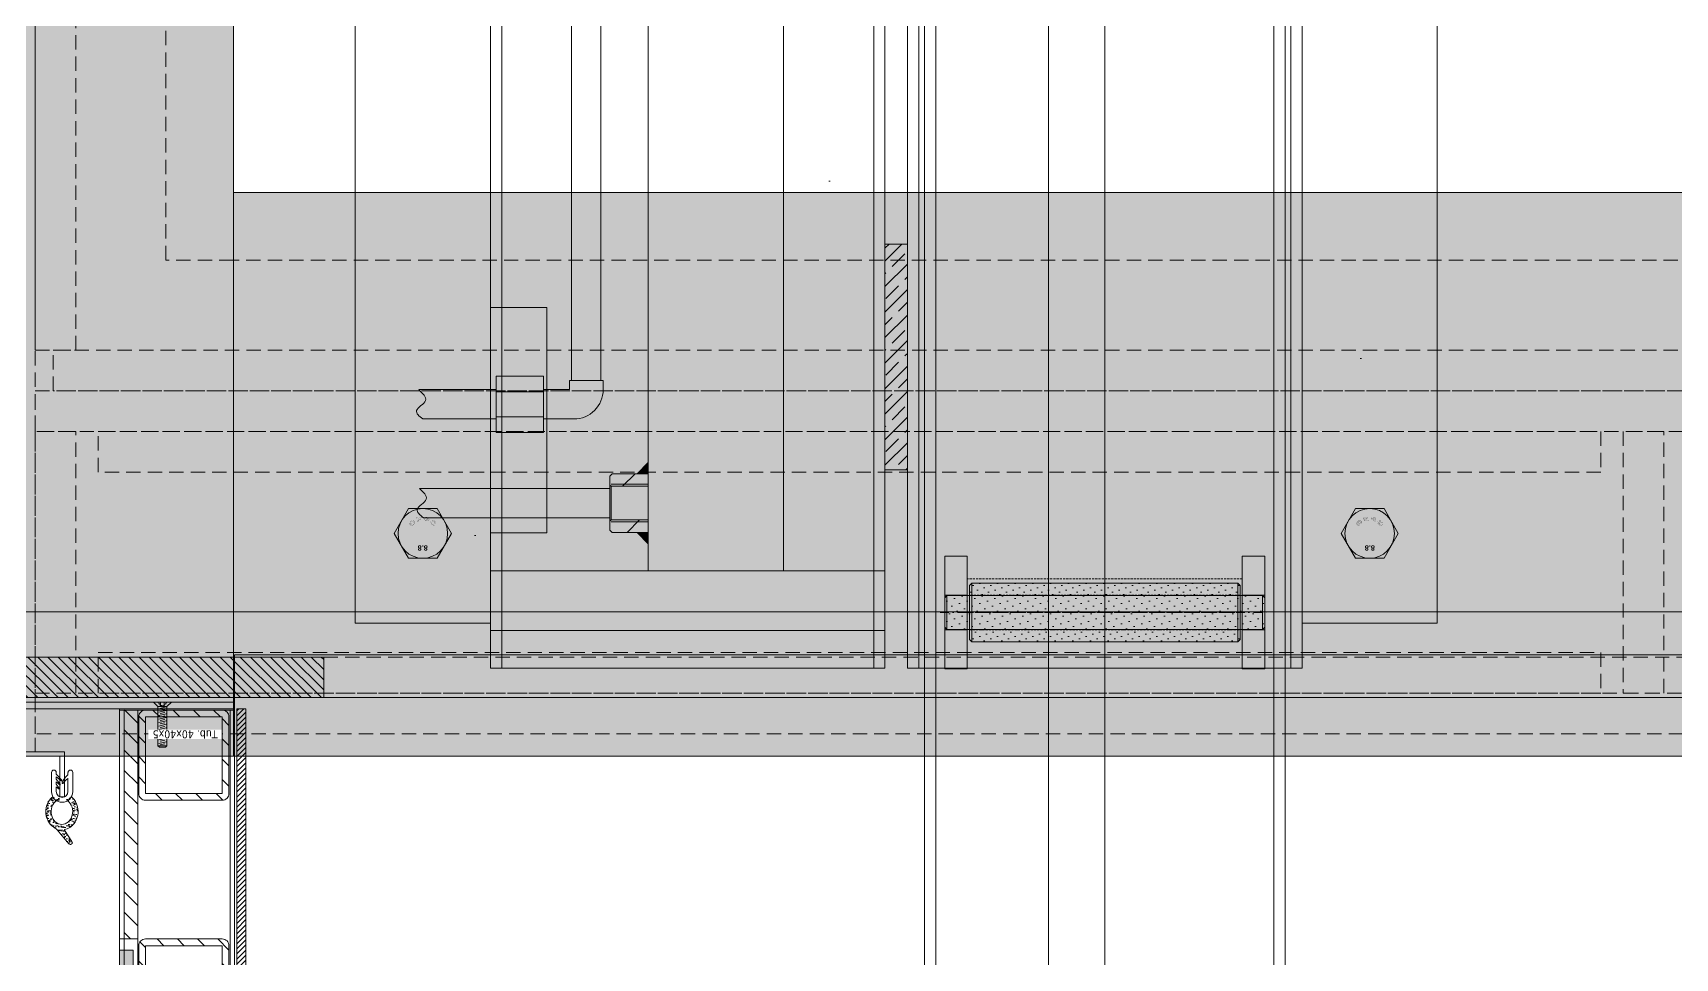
# Model space of a CAD drawing. Header units: millimetres. Extents: x -853320 to 19484, y -510814 to 9708.
# Drawn here: x 3202 to 3931, y 4226 to 4637 of the extents above; entities that cross this region are included whole.
import ezdxf
from ezdxf import colors
from ezdxf.entities.mleader import LeaderData, LeaderLine
from ezdxf.math import Vec2, Vec3

# ---------------------------------------------------------------- set-up
doc = ezdxf.new("R2010")
doc.units = ezdxf.units.MM
for name, pattern in [('DASHED', [0.75, 0.5, -0.25]), ('NASCOSTA', [9.525, 6.35, -3.175]), ('TRATTEGGIATA2', [9.525, 6.35, -3.175]), ('TRATTOPUNTO', [25.4, 12.7, -6.35, 0, -6.35])]:
    doc.linetypes.add(name, pattern=pattern)
for name, color, linetype in [('05', 5, 'Continuous'), ('assi', 1, 'TRATTOPUNTO'), ('DV5_0', 7, 'Continuous')]:
    doc.layers.add(name, color=color, linetype=linetype)
for name, color, linetype, lineweight in [('F_ARREDI', 7, 'Continuous', 5), ('F_ELETTRODOMESTICI', 40, 'Continuous', 5), ('F_ESCURSORI_slider', 7, 'Continuous', 0), ('F_INFISSI', 4, 'Continuous', 5), ('F_MASSELLO_abete', 30, 'Continuous', 5), ('F_MINERAL WALL', 6, 'Continuous', 5), ('F_MULTI laminato OPACO', 1, 'Continuous', 5), ('F_MULTI laminato_soffitto', 5, 'Continuous', 5), ('F_MULTI laminato_soffitto_veletta', 6, 'Continuous', 5), ('F_PARETI-PAVIMENTI e SOFFITTI_cassone', 3, 'Continuous', 5), ('F_RIV.to PARETI e SOFFITTO_slider', 7, 'Continuous', 5), ('F_SOFFITTI', 7, 'Continuous', 5), ('F_VETRO', 140, 'Continuous', 5)]:
    doc.layers.add(name, color=color, linetype=linetype, lineweight=lineweight)
doc.layers.add('F_PARETI_slider', color=1, linetype='Continuous', lineweight=5, true_color=0xff0000)
doc.styles.add('DANZI-DIDASCALIE', font='Yu Gothic UI Light.ttf', dxfattribs={"height": 30})
doc.styles.add('NEGATIVO', font='swissbo.ttf', dxfattribs={"width": 0.8, "oblique": 10})
doc.styles.add('Tahoma', font='tahoma.ttf')
pattern_1 = [(135, (141255.137, -277015.86), (-4.49012806, -4.49012806), [])]
pattern_2 = [(225.0093, (462887.094, -16087.269), (11.22714, -11.2235), [])]
pattern_3 = [(225.00929753, (462887.0944867, -16087.2686434), (0.00353610758, -0.003534960139), [])]

# ---------------------------------------------------------------- blocks, each defined once
blk = doc.blocks.new('CONTROSOFITTO_posteriore_lato corto_2415x250_pianta_vista da sopra')
at = {"layer": 'F_MULTI laminato_soffitto_veletta', "transparency": 33554585}
h = blk.add_hatch(color=8, dxfattribs=at)
h.dxf.hatch_style = 1
h.paths.add_polyline_path([(38560.95, -5047.45), (38560.95, -7465.45), (38310.95, -7465.45), (38310.95, -5047.45)])
at = {"layer": 'F_MASSELLO_abete', "color": 1, "linetype": 'NASCOSTA'}
blk.add_lwpolyline([(38472.95, -5047.45), (38472.95, -7465.45), (38454.95, -7465.45), (38454.95, -5047.45)], close=True, dxfattribs=at)
at = {"layer": 'F_MULTI laminato_soffitto_veletta'}
blk.add_lwpolyline([(38560.95, -5047.45), (38560.95, -7465.45), (38310.95, -7465.45), (38310.95, -5047.45)], close=True, dxfattribs=at)
at = {"layer": 'F_MULTI laminato_soffitto_veletta', "linetype": 'NASCOSTA'}
for points in [[(38490.95, -7285.45), (38490.95, -6615.45), (38472.95, -6615.45), (38472.95, -7285.45)], [(38530.95, -6676.45), (38560.95, -6676.45), (38560.95, -7245.45), (38530.95, -7245.45)]]:
    blk.add_lwpolyline(points, close=True, dxfattribs=at)
blk = doc.blocks.new('CONTROSOFITTO_posteriore_lato lungo_2660x250_pianta_vista da sopra')
at = {"layer": 'F_MULTI laminato_soffitto_veletta', "transparency": 33554585}
h = blk.add_hatch(color=8, dxfattribs=at)
h.dxf.hatch_style = 1
h.paths.add_polyline_path([(48638.75, -13591.84), (45978.75, -13591.84), (45978.75, -13841.84), (48638.75, -13841.84)])
at = {"layer": 'F_MASSELLO_abete', "color": 1, "linetype": 'NASCOSTA'}
for points in [[(45890.75, -13679.84), (48726.75, -13679.84), (48726.75, -13697.84), (45890.75, -13697.84)], [(45890.75, -13813.84), (45908.75, -13813.84), (45908.75, -13697.84), (45890.75, -13697.84)], [(46595.25, -13813.84), (46613.25, -13813.84), (46613.25, -13697.84), (46595.25, -13697.84)], [(45890.75, -13813.84), (48726.75, -13813.84), (48726.75, -13831.84), (45890.75, -13831.84)]]:
    blk.add_lwpolyline(points, close=True, dxfattribs=at)
at = {"layer": 'F_MASSELLO_abete', "linetype": 'NASCOSTA'}
blk.add_lwpolyline([(45918.75, -13697.84), (46585.25, -13697.84), (46585.25, -13715.84), (45918.75, -13715.84)], close=True, dxfattribs=at)
at = {"layer": 'F_MASSELLO_abete', "color": 3, "linetype": 'NASCOSTA'}
blk.add_lwpolyline([(45918.75, -13795.84), (46585.25, -13795.84), (46585.25, -13813.84), (45918.75, -13813.84)], close=True, dxfattribs=at)
at = {"layer": 'F_MULTI laminato_soffitto_veletta', "linetype": 'NASCOSTA'}
for points in [[(45978.75, -13591.84), (48638.75, -13591.84), (48638.75, -13621.84), (45978.75, -13621.84)], [(45898.75, -13661.84), (48718.75, -13661.84), (48718.75, -13679.84), (45898.75, -13679.84)]]:
    blk.add_lwpolyline(points, close=True, dxfattribs=at)
at = {"layer": 'F_MULTI laminato_soffitto_veletta'}
blk.add_lwpolyline([(48638.75, -13591.84), (45978.75, -13591.84), (45978.75, -13841.84), (48638.75, -13841.84)], close=True, dxfattribs=at)
blk = doc.blocks.new('CONTROSOFITTO_rev.01_pianta_vista da sopra')
at = {"layer": 'F_MULTI laminato_soffitto', "color": 5, "linetype": 'NASCOSTA', "ltscale": 5}
blk.add_lwpolyline([(17011.63, -37355.73), (20021.63, -37355.73), (20021.63, -36455.73), (17011.63, -36455.73)], close=True, dxfattribs=at)
at = {"layer": 'F_SOFFITTI'}
for name, p in [('CONTROSOFITTO_posteriore_lato corto_2415x250_pianta_vista da sopra', (-21374.32, -29890.28)), ('CONTROSOFITTO_posteriore_lato lungo_2660x250_pianta_vista da sopra', (-28792.12, -23513.89))]:
    blk.add_blockref(name, p, dxfattribs=at)
blk = doc.blocks.new('_Dot')
at = {"color": 0, "linetype": 'ByBlock', "lineweight": -2}
blk.add_line((-0.5, 0), (-1, 0), dxfattribs=at)
at = {"color": 0, "linetype": 'ByBlock', "const_width": 0.5}
blk.add_lwpolyline([(-0.25, 0, 1), (0.25, 0, 1)], format="xyb", close=True, dxfattribs=at)
blk = doc.blocks.new('RIV.to_pareti e soffitto_slider_bagno_camera doppia_rev.01_pianta')
at = {"layer": 'F_MULTI laminato OPACO', "transparency": 33554503}
h = blk.add_hatch(dxfattribs=at)
h.set_pattern_fill('ANSI31', color=3, angle=180)
h.set_pattern_definition([(225, (737472.0637, 546032.44), (2.24506403, -2.24506403), [])])
h.paths.add_polyline_path([(17226.64, 21782.66), (17076.64, 21782.66), (17076.64, 21800.66), (17226.64, 21800.66)])
at = {"layer": 'F_MULTI laminato OPACO', "color": 3}
for points in [[(20001.13, 21800.66), (17187.13, 21800.66), (17187.13, 22976.66), (20001.13, 22976.66)], [(17226.64, 21782.66), (17076.64, 21782.66), (17076.64, 21800.66), (17226.64, 21800.66)]]:
    blk.add_lwpolyline(points, close=True, dxfattribs=at)
at = {"layer": 'F_MULTI laminato OPACO', "color": 3, "linetype": 'NASCOSTA'}
blk.add_lwpolyline([(17226.64, 21782.66), (19970.64, 21782.66), (19970.64, 21800.66), (17226.64, 21800.66)], close=True, dxfattribs=at)
blk = doc.blocks.new('Guisnap EFFE.CAR 181.115.05')
at = {"lineweight": 5}
h = blk.add_hatch(dxfattribs=at)
h.set_pattern_fill('AR-CONC', color=251, scale=0.017726, angle=-360, style=0)
h.set_pattern_definition([(50, (77512.3107, 6072.0473), (3.2294149, -0.28253706), [0.33768129, -3.71449418]), (355, (77512.3107, 6072.0473), (-0.62472672, 3.38668356), [0.27014503, -2.9716057]), (100.4514447, (77512.5798, 6072.0237), (2.60468818, 3.10414636), [0.28698494, -3.15683692]), (46.1842, (77512.3107, 6072.9478), (4.80516115, -0.74524449), [0.50652193, -5.57174127]), (96.6355576, (77512.711, 6072.8857), (4.208238, 4.38588833), [0.43047758, -4.73525966]), (351.184151, (77512.3107, 6072.948), (4.208238, 4.38588833), [0.40521696, -4.45738827]), (21, (77512.761, 6072.7227), (2.68752457, -1.812758213), [0.33768129, -3.71449418]), (326, (77512.761, 6072.7227), (1.09550596, 3.26492545), [0.27014503, -2.97159534]), (71.451445, (77512.985, 6072.5716), (3.78303053, 1.452167255), [0.28698494, -3.15683148]), (37.5, (77512.3107, 6072.0473), (0.054748742, 1.49882701), [0, -2.935576007, 0, -3.016619517, 0, -2.982851388]), (7.5, (77512.3107, 6072.0473), (1.184448807, 1.77580607), [0, -1.719923366, 0, -2.86803975, 0, -1.13686034]), (327.5, (77511.3067, 6072.0473), (2.40348593, -0.101548013), [0, -1.125604297, 0, -3.511885407, 0, -4.66000179]), (317.5, (77510.8564, 6072.0473), (2.62574556, 0.4507113), [0, -1.463285586, 0, -2.332252104, 0, -3.309276634])])
edge = h.paths.add_edge_path()
edge.add_line((189456.77, 14849.5), (189460.02, 14854.55))
edge.add_arc((189459.42, 14855.06), 0.785, 320.07021, 500.07021)
edge.add_line((189458.82, 14855.56), (189453.56, 14849.31))
edge.add_arc((189451.3, 14851.22), 2.95, 297.47847, 319.90299, ccw=False)
edge.add_spline(control_points=[(189452.66, 14848.6), (189452.45, 14848.49), (189452.25, 14848.37), (189451.48, 14847.86), (189450.96, 14847.4), (189450.06, 14846.33), (189449.68, 14845.74), (189448.81, 14843.91), (189448.52, 14842.57), (189448.54, 14841.23)], knot_values=[3.546492, 3.546492, 3.546492, 3.546492, 3.637963, 3.637963, 3.91356, 3.91356, 4.189158, 4.189158, 4.712389, 4.712389, 4.712389, 4.712389], degree=3, periodic=0)
edge.add_spline(control_points=[(189448.54, 14841.23), (189448.54, 14840.67), (189448.6, 14840.1), (189448.91, 14838.56), (189449.28, 14837.61), (189450.28, 14835.96), (189450.91, 14835.25), (189451.64, 14834.68)], knot_values=[-1.570796, -1.570796, -1.570796, -1.570796, -1.349944, -1.349944, -0.955221, -0.955221, -0.586941, -0.586941, -0.586941, -0.586941], degree=3, periodic=0)
edge.add_arc((189455.79, 14832.42), 4.72, 122.18526, 151.38639, ccw=False)
edge.add_ellipse((189455.69, 14841.31), major_axis=(0.06, -5.67), ratio=0.84494, start_angle=31.06806, end_angle=329.00406, ccw=False)
edge.add_arc((189455.79, 14832.42), 4.72, 29.89348, 59.09528, ccw=False)
edge.add_spline(control_points=[(189459.88, 14834.78), (189459.89, 14834.78), (189459.9, 14834.79), (189460.47, 14835.25), (189460.96, 14835.79), (189461.78, 14837), (189462.11, 14837.65), (189462.75, 14839.49), (189462.91, 14840.71), (189462.74, 14843.13), (189462.41, 14844.32), (189461.44, 14846.17), (189460.91, 14846.88), (189459.62, 14848.08), (189458.87, 14848.56), (189457.68, 14849.03), (189457.28, 14849.15), (189456.88, 14849.23)], knot_values=[0.58824, 0.58824, 0.58824, 0.58824, 0.591337, 0.591337, 0.879296, 0.879296, 1.167254, 1.167254, 1.641536, 1.641536, 2.115818, 2.115818, 2.463494, 2.463494, 2.81117, 2.81117, 2.972495, 2.972495, 2.972495, 2.972495], degree=3, periodic=0)
edge.add_arc((189456.92, 14849.4), 0.177, 147.26054, 259.16482, ccw=False)
at = {"color": 251, "linetype": 'ByBlock', "lineweight": 5}
for p, q in [((189453.56, 14849.31), (189458.82, 14855.56)), ((189456.77, 14849.5), (189460.02, 14854.55)), ((189451.07, 14832.42), (189451.07, 14823.91)), ((189453.2, 14832.42), (189453.2, 14830.32)), ((189458.38, 14832.42), (189458.38, 14826.67)), ((189460.51, 14832.42), (189460.51, 14823.91)), ((189453.2, 14830.32), (189454.45, 14831.35)), ((189454.45, 14830.96), (189453.2, 14829.15)), ((189453.2, 14828.06), (189454.97, 14829.51)), ((189453.2, 14829.15), (189453.2, 14828.06)), ((189454.97, 14829.13), (189453.2, 14826.89)), ((189453.2, 14825.81), (189455.58, 14827.76)), ((189455.58, 14827.38), (189453.2, 14824.64)), ((189453.2, 14826.89), (189453.2, 14825.81)), ((189454.45, 14831.35), (189454.45, 14830.96)), ((189454.97, 14829.51), (189454.97, 14829.13)), ((189455.58, 14827.76), (189455.58, 14827.38)), ((189458.38, 14824.99), (189458.38, 14823.91)), ((189453.2, 14824.64), (189453.2, 14823.91))]:
    blk.add_line(p, q, dxfattribs=at)
for centre, radius, start, end in [((189459.42, 14855.06), 0.785, 320.07021, 140.07021), ((189451.3, 14851.22), 2.95, 297.47847, 319.90299), ((189456.92, 14849.4), 0.177, 147.26054, 259.16482), ((189455.79, 14832.42), 4.72, 0, 180), ((189455.79, 14832.42), 2.59, 0, 180), ((189456.02, 14828.66), 0.196, 29.87303, 209.87303), ((189463.79, 14831.5), 8.47, 200.28109, 230.26976), ((189463.04, 14833.74), 8.47, 216.05525, 236.65187), ((189452.13, 14823.91), 1.06, 180, 0), ((189459.45, 14823.91), 1.06, 180, 0)]:
    blk.add_arc(centre, radius, start, end, dxfattribs=at)
blk.add_ellipse((189455.69, 14841.31), major_axis=(0.06, -5.67), ratio=0.84494, start_param=0.54224, end_param=5.742204, dxfattribs=at)
for points, knots in [([(189452.66, 14848.6), (189452.45, 14848.49), (189452.25, 14848.37), (189451.48, 14847.86), (189450.96, 14847.4), (189450.06, 14846.33), (189449.68, 14845.74), (189448.81, 14843.91), (189448.52, 14842.57), (189448.54, 14841.23)], [3.546492, 3.546492, 3.546492, 3.546492, 3.637963, 3.637963, 3.91356, 3.91356, 4.189158, 4.189158, 4.712389, 4.712389, 4.712389, 4.712389]), ([(189459.88, 14834.78), (189459.89, 14834.78), (189459.9, 14834.79), (189460.47, 14835.25), (189460.96, 14835.79), (189461.78, 14837), (189462.11, 14837.65), (189462.75, 14839.49), (189462.91, 14840.71), (189462.74, 14843.13), (189462.41, 14844.32), (189461.44, 14846.17), (189460.91, 14846.88), (189459.62, 14848.08), (189458.87, 14848.56), (189457.68, 14849.03), (189457.28, 14849.15), (189456.88, 14849.23)], [0.58824, 0.58824, 0.58824, 0.58824, 0.591337, 0.591337, 0.879296, 0.879296, 1.167254, 1.167254, 1.641536, 1.641536, 2.115818, 2.115818, 2.463494, 2.463494, 2.81117, 2.81117, 2.972495, 2.972495, 2.972495, 2.972495]), ([(189448.54, 14841.23), (189448.54, 14840.67), (189448.6, 14840.1), (189448.91, 14838.56), (189449.28, 14837.61), (189450.28, 14835.96), (189450.91, 14835.25), (189451.64, 14834.68)], [-1.5707963, -1.5707963, -1.5707963, -1.5707963, -1.3499443, -1.3499443, -0.9552208, -0.9552208, -0.5869414, -0.5869414, -0.5869414, -0.5869414])]:
    blk.add_open_spline(points, degree=3, knots=knots, dxfattribs=at)
blk = doc.blocks.new('F_PARETI CASSONE_pianta')
at = {"color": 183, "linetype": 'ByBlock', "lineweight": 13}
blk.add_lwpolyline([(608766.47, 449975.41), (608726.47, 449975.41), (608726.47, 449995.41), (608728.47, 449995.41), (608728.47, 449977.41), (608766.47, 449977.41), (608766.47, 449975.41)], dxfattribs=at)
at = {"color": 1, "lineweight": 13, "xscale": -1}
blk.add_blockref('Guisnap EFFE.CAR 181.115.05', (798183.26, 435160.66), dxfattribs=at)
blk = doc.blocks.new('Vite TSEI M.4x20')
at = {"color": 2, "linetype": 'Continuous', "lineweight": 5}
for p, q in [((140125.22, 33048.39), (140127.22, 33046.39)), ((140133.22, 33048.39), (140125.22, 33048.39)), ((140131.22, 33046.39), (140127.22, 33046.39)), ((140127.22, 33029.05), (140127.22, 33046.39)), ((140133.22, 33048.39), (140131.22, 33046.39)), ((140131.22, 33029.05), (140131.22, 33046.39)), ((140127.22, 33029.05), (140131.22, 33029.05)), ((140127.88, 33028.39), (140127.22, 33029.05)), ((140127.88, 33028.39), (140130.56, 33028.39)), ((140130.56, 33028.39), (140131.22, 33029.05))]:
    blk.add_line(p, q, dxfattribs=at)
at = {"color": 2, "linetype": 'DASHED', "lineweight": 5}
for p, q in [((140128.42, 33046.92), (140127.21, 33048.39)), ((140128.42, 33046.92), (140128.42, 33048.39)), ((140130.02, 33046.92), (140128.42, 33046.92)), ((140130.02, 33046.92), (140130.02, 33048.39)), ((140130.02, 33046.92), (140131.23, 33048.39))]:
    blk.add_line(p, q, dxfattribs=at)
at = {"color": 2, "lineweight": 5}
for p, q in [((140127.59, 33046.24), (140130.85, 33045.47)), ((140127.59, 33044.71), (140130.85, 33043.93)), ((140128.24, 33045.32), (140130.2, 33044.85)), ((140127.59, 33043.17), (140130.85, 33042.39)), ((140127.59, 33041.63), (140130.85, 33040.85)), ((140127.59, 33040.09), (140130.85, 33039.31)), ((140127.59, 33038.55), (140130.85, 33037.77)), ((140128.24, 33043.78), (140130.2, 33043.31)), ((140128.24, 33042.24), (140130.2, 33041.78)), ((140128.24, 33040.7), (140130.2, 33040.24)), ((140128.24, 33039.17), (140130.2, 33038.7)), ((140128.24, 33037.63), (140130.2, 33037.16)), ((140127.59, 33037.01), (140130.85, 33036.24)), ((140127.59, 33035.48), (140130.85, 33034.7)), ((140127.59, 33033.94), (140130.85, 33033.16)), ((140127.59, 33032.4), (140130.85, 33031.62)), ((140127.59, 33030.86), (140130.85, 33030.08)), ((140128.24, 33036.09), (140130.2, 33035.62)), ((140128.24, 33034.55), (140130.2, 33034.08)), ((140128.24, 33033.01), (140130.2, 33032.55)), ((140128.24, 33031.47), (140130.2, 33031.01)), ((140128.24, 33029.94), (140130.2, 33029.47))]:
    blk.add_line(p, q, dxfattribs=at)
blk = doc.blocks.new('INFISSO L.350 MM_pianta')
at = {"layer": 'F_INFISSI', "true_color": 0x636466}
h = blk.add_hatch(color=251, dxfattribs=at)
h.dxf.hatch_style = 1
h.paths.add_polyline_path([(6720.53, 7605.93), (6722.53, 7605.93), (6722.53, 7635.93), (6720.53, 7635.93)])
at = {"layer": 'F_INFISSI'}
h = blk.add_hatch(color=9, dxfattribs=at)
h.dxf.hatch_style = 1
h.paths.add_polyline_path([(6722.53, 7261.93), (6722.53, 7605.93), (6670.53, 7605.93), (6670.53, 7261.93)])
at = {"layer": 'F_INFISSI', "true_color": 0x636466}
h = blk.add_hatch(color=251, dxfattribs=at)
h.dxf.hatch_style = 1
h.paths.add_polyline_path([(6720.53, 7261.93), (6722.53, 7261.93), (6722.53, 7231.93), (6720.53, 7231.93)])
at = {"layer": 'F_PARETI_slider', "lineweight": 9}
h = blk.add_hatch(dxfattribs=at)
h.set_pattern_fill('ANSI31', color=4, scale=2, angle=90)
h.set_pattern_definition(pattern_1)
h.paths.add_polyline_path([(6676.03, 7645.93), (6710.03, 7645.93), (6710.03, 7611.93), (6676.03, 7611.93)], flags=16)
edge = h.paths.add_edge_path()
edge.add_arc((6676.03, 7645.93), 3, 90, 180, ccw=False)
edge.add_line((6676.03, 7648.93), (6710.03, 7648.93))
edge.add_arc((6710.03, 7645.93), 3, 0, 90, ccw=False)
edge.add_line((6713.03, 7645.93), (6713.03, 7611.93))
edge.add_arc((6710.03, 7611.93), 3, -90, 0, ccw=False)
edge.add_line((6710.03, 7608.93), (6676.03, 7608.93))
edge.add_arc((6676.03, 7611.93), 3, 180, 270, ccw=False)
edge.add_line((6673.03, 7611.93), (6673.03, 7645.93))
h = blk.add_hatch(dxfattribs=at)
h.set_pattern_fill('ANSI31', color=4, scale=2, angle=90)
h.set_pattern_definition(pattern_1)
h.paths.add_polyline_path([(6676.03, 7221.93), (6710.03, 7221.93), (6710.03, 7255.93), (6676.03, 7255.93)], flags=16)
edge = h.paths.add_edge_path()
edge.add_arc((6676.03, 7221.93), 3, 180, 270)
edge.add_line((6676.03, 7218.93), (6710.03, 7218.93))
edge.add_arc((6710.03, 7221.93), 3, 270, 360)
edge.add_line((6713.03, 7221.93), (6713.03, 7255.93))
edge.add_arc((6710.03, 7255.93), 3, 0, 90)
edge.add_line((6710.03, 7258.93), (6676.03, 7258.93))
edge.add_arc((6676.03, 7255.93), 3, 90, 180)
edge.add_line((6673.03, 7255.93), (6673.03, 7221.93))
at = {"layer": 'F_VETRO'}
h = blk.add_hatch(color=8, dxfattribs=at)
h.dxf.hatch_style = 1
h.paths.add_polyline_path([(6664.53, 7643.93), (6670.53, 7643.93), (6670.53, 7223.93), (6664.53, 7223.93)])
at = {"layer": 'F_INFISSI'}
for points in [[(6720.53, 7605.93), (6722.53, 7605.93), (6722.53, 7635.93), (6720.53, 7635.93)], [(6722.53, 7261.93), (6722.53, 7605.93), (6670.53, 7605.93), (6670.53, 7261.93)], [(6720.53, 7261.93), (6722.53, 7261.93), (6722.53, 7231.93), (6720.53, 7231.93)]]:
    blk.add_lwpolyline(points, close=True, dxfattribs=at)
at = {"layer": 'F_PARETI_slider', "color": 4, "lineweight": 9}
for points in [[(6673.03, 7645.93, -0.414214), (6676.03, 7648.93), (6710.03, 7648.93, -0.414214), (6713.03, 7645.93), (6713.03, 7611.93, -0.414214), (6710.03, 7608.93), (6676.03, 7608.93, -0.414214), (6673.03, 7611.93)], [(6673.03, 7221.93, 0.414214), (6676.03, 7218.93), (6710.03, 7218.93, 0.414214), (6713.03, 7221.93), (6713.03, 7255.93, 0.414214), (6710.03, 7258.93), (6676.03, 7258.93, 0.414214), (6673.03, 7255.93)]]:
    blk.add_lwpolyline(points, format="xyb", close=True, dxfattribs=at)
for points in [[(6676.03, 7645.93), (6710.03, 7645.93), (6710.03, 7611.93), (6676.03, 7611.93)], [(6676.03, 7221.93), (6710.03, 7221.93), (6710.03, 7255.93), (6676.03, 7255.93)]]:
    blk.add_lwpolyline(points, close=True, dxfattribs=at)
at = {"layer": 'F_VETRO'}
blk.add_lwpolyline([(6664.53, 7643.93), (6670.53, 7643.93), (6670.53, 7223.93), (6664.53, 7223.93)], close=True, dxfattribs=at)
at = {"layer": 'F_PARETI_slider', "color": 4, "lineweight": 9, "char_height": 3.549, "width": 31.8549, "attachment_point": 5, "rotation": 180, "style": 'Tahoma', "bg_fill": 3, "box_fill_scale": 1.1, "bg_fill_color": 256, "bg_fill_true_color": 13158600, "bg_fill_transparency": 0}
for insert in [(6693.6, 7629.94), (6693.6, 7237.93)]:
    blk.add_mtext('Tub. 40x40x5', dxfattribs=dict(at, insert=insert))
at = {"layer": 'F_INFISSI', "lineweight": 9}
for points in [[(6664.53, 7648.93), (6672.53, 7648.93), (6672.53, 7605.93), (6713.53, 7605.93)], [(6664.53, 7218.93), (6672.53, 7218.93), (6672.53, 7261.93), (6713.53, 7261.93)]]:
    blk.add_lwpolyline(points, dxfattribs=at)
blk = doc.blocks.new('SLIDER piccola_lato ingresso_pianta_rev.01')
at = {"linetype": 'Continuous', "lineweight": 9, "ltscale": 0.15}
h = blk.add_hatch(dxfattribs=at)
h.set_pattern_fill('DOTS', color=5, scale=0.5, angle=135)
h.set_pattern_definition([(135, (974215.9703, 548051.92115), (-0.8418990114, -0.2806330038), [0, -0.79375])])
h.paths.add_polyline_path([(827457.53, 515175.5), (827457.53, 515172.5), (827559.53, 515172.5), (827559.53, 515175.5)])
at = {"linetype": 'ByBlock', "lineweight": 9}
h = blk.add_hatch(dxfattribs=at)
h.set_pattern_fill('DOTS', color=256, scale=0.3, angle=45)
h.set_pattern_definition([(45, (1092790.8068, 666713.98966), (-0.1683798023, 0.5051394068), [0, -0.47625])])
h.paths.add_polyline_path([(827508.53, 515172.5), (827559.53, 515172.5), (827559.53, 515172), (827508.53, 515172)])
at = {"linetype": 'Continuous', "lineweight": 9}
h = blk.add_hatch(dxfattribs=at)
h.set_pattern_fill('ANSI31', color=34, scale=2, angle=90, style=0)
h.paths.add_polyline_path([(827516.53, 515172.02), (827510.53, 515172.02), (827510.53, 515070.5), (827516.53, 515070.5)])
at = {"lineweight": 9}
h = blk.add_hatch(dxfattribs=at)
h.set_pattern_fill('ANSI31', color=1, scale=2, angle=90)
h.set_pattern_definition([(135, (961724.203, 230507.2034), (-4.49012806, -4.49012806), [])])
h.paths.add_polyline_path([(827520.03, 515169), (827554.03, 515169), (827554.03, 515135), (827520.03, 515135)], flags=16)
edge = h.paths.add_edge_path()
edge.add_arc((827520.03, 515169), 3, 90, 180, ccw=False)
edge.add_line((827520.03, 515172), (827554.03, 515172))
edge.add_arc((827554.03, 515169), 3, 0, 90, ccw=False)
edge.add_line((827557.03, 515169), (827557.03, 515135))
edge.add_arc((827554.03, 515135), 3, -90, 0, ccw=False)
edge.add_line((827554.03, 515132), (827520.03, 515132))
edge.add_arc((827520.03, 515135), 3, 180, 270, ccw=False)
edge.add_line((827517.03, 515135), (827517.03, 515169))
at = {"layer": 'F_MINERAL WALL'}
h = blk.add_hatch(dxfattribs=at)
h.set_pattern_fill('ANSI31', color=256, scale=0.5)
h.set_pattern_definition([(45, (810369.8892, 492274.8376), (-1.122532015, 1.122532015), [])])
h.paths.add_polyline_path([(827564.53, 514002.5), (827564.53, 515172.5), (827560.53, 515172.5), (827560.53, 514002.5)])
at = {"lineweight": 9}
blk.add_line((827508.53, 515172.5), (827559.53, 515172.5), dxfattribs=at)
for points in [[(830373.53, 514001.5), (827559.53, 514001.5), (827559.53, 515196.5), (830373.53, 515196.5)], [(827508.53, 515172.5), (827559.53, 515172.5), (827559.53, 515172), (827508.53, 515172)], [(827516.53, 514640.5), (827516.53, 515070.5), (827508.53, 515070.5), (827508.53, 514640.5)]]:
    blk.add_lwpolyline(points, close=True, dxfattribs=at)
at = {"color": 5, "linetype": 'Continuous', "lineweight": 9, "ltscale": 0.15}
blk.add_lwpolyline([(827457.53, 515175.5), (827457.53, 515172.5), (827559.53, 515172.5), (827559.53, 515175.5)], close=True, dxfattribs=at)
at = {"color": 32, "linetype": 'ByBlock', "lineweight": 9}
blk.add_lwpolyline([(827510.53, 515070.5), (827510.53, 515172), (827516.53, 515172), (827516.53, 515070.5)], close=True, dxfattribs=at)
at = {"color": 1, "lineweight": 9}
blk.add_lwpolyline([(827517.03, 515169, -0.414214), (827520.03, 515172), (827554.03, 515172, -0.414214), (827557.03, 515169), (827557.03, 515135, -0.414214), (827554.03, 515132), (827520.03, 515132, -0.414214), (827517.03, 515135)], format="xyb", close=True, dxfattribs=at)
blk.add_lwpolyline([(827520.03, 515169), (827554.03, 515169), (827554.03, 515135), (827520.03, 515135)], close=True, dxfattribs=at)
at = {"layer": 'F_MINERAL WALL'}
blk.add_lwpolyline([(827564.53, 514002.5), (827564.53, 515172.5), (827560.53, 515172.5), (827560.53, 514002.5)], close=True, dxfattribs=at)
at = {"color": 41, "linetype": 'TRATTEGGIATA2', "lineweight": 9, "ltscale": 0.15, "xscale": -1}
blk.add_blockref('Vite TSEI M.4x20', (967656.74, 482127.11), dxfattribs=at)
at = {"color": 30, "lineweight": 9, "insert": (827537.56, 515161.25), "char_height": 3.549, "width": 31.8549, "attachment_point": 5, "rotation": 180, "style": 'Tahoma', "bg_fill": 3, "box_fill_scale": 1.1, "bg_fill_color": 256, "bg_fill_true_color": 13158600, "bg_fill_transparency": 0}
blk.add_mtext('Tub. 40x40x5', dxfattribs=at)
at = {"lineweight": 9}
for points in [[(827508.53, 514001.5), (827508.53, 515172.5), (827559.53, 515172.5), (827559.53, 514001.5)], [(827510.53, 514002), (827510.53, 515172), (827557.53, 515172), (827557.53, 514002)]]:
    blk.add_lwpolyline(points, close=True, dxfattribs=at)
at = {"layer": 'F_INFISSI', "color": 4}
blk.add_blockref('INFISSO L.350 MM_pianta', (820844, 507421.57), dxfattribs=at)
blk = doc.blocks.new('Pavim. idr. 1')
at = {"lineweight": 13}
h = blk.add_hatch(dxfattribs=at)
h.set_pattern_fill('DOTS', color=1, scale=140, angle=45)
h.set_pattern_definition([(45, (-29878.93, 459742.27), (-78.57724, 235.73172), [0, -222.25])])
h.paths.add_polyline_path([(423470.77, 430283.09), (410205.77, 430283.09), (410205.77, 427993.09), (423470.77, 427993.09)])
at = {"color": 1, "lineweight": 13}
blk.add_lwpolyline([(423470.77, 430283.09), (410205.77, 430283.09), (410205.77, 427993.09), (423470.77, 427993.09)], close=True, dxfattribs=at)
blk = doc.blocks.new('F_PAVIMENTO CASSONE_pianta')
at = {"color": 2, "lineweight": 5}
blk.add_blockref('Pavim. idr. 1', (185525.7, 19630.33), dxfattribs=at)
blk.add_blockref('Pavim. idr. 1', (185525.7, 19630.33), dxfattribs=at)
blk = doc.blocks.new('Viti v.alto')
at = {"color": 115, "lineweight": 5, "ltscale": 0.15}
blk.add_lwpolyline([(-66067.45, -127375.74), (-66073.8, -127364.74), (-66086.5, -127364.74), (-66092.85, -127375.74), (-66086.5, -127386.74), (-66073.8, -127386.74)], close=True, dxfattribs=at)
at = {"color": 115, "lineweight": 5, "ltscale": 0.15, "const_width": 0.0632}
for points in [[(-66083.81, -127381.09), (-66083.63, -127380.83), (-66083.6, -127380.6), (-66083.7, -127380.37), (-66083.9, -127380.13), (-66084.48, -127379.54), (-66084.73, -127379.34), (-66084.96, -127379.24), (-66085.19, -127379.27), (-66085.44, -127379.45), (-66085.8, -127379.81), (-66085.98, -127380.06), (-66086.01, -127380.3), (-66085.91, -127380.53), (-66085.71, -127380.77), (-66085.12, -127381.35), (-66084.89, -127381.56), (-66084.65, -127381.66), (-66084.42, -127381.62), (-66084.17, -127381.45), (-66083.81, -127381.09)], [(-66084.43, -127380.95), (-66084.65, -127381.09), (-66084.77, -127381.08), (-66084.9, -127380.98), (-66085.33, -127380.55), (-66085.44, -127380.41), (-66085.45, -127380.29), (-66085.41, -127380.18), (-66085.31, -127380.07), (-66085.19, -127379.95), (-66085.07, -127379.85), (-66084.96, -127379.8), (-66084.86, -127379.82), (-66084.74, -127379.92), (-66084.27, -127380.38), (-66084.18, -127380.5), (-66084.16, -127380.6), (-66084.21, -127380.71), (-66084.31, -127380.83), (-66084.43, -127380.95)], [(-66080.78, -127381.47), (-66081.27, -127381.34), (-66081.38, -127381.75), (-66082.37, -127381.48), (-66082.61, -127381.47), (-66082.78, -127381.55), (-66082.9, -127381.7), (-66082.97, -127381.87), (-66083.01, -127382.02), (-66083.04, -127382.24), (-66083, -127382.44), (-66082.85, -127382.6), (-66082.57, -127382.73), (-66081.21, -127383.09), (-66080.78, -127381.47)], [(-66081.6, -127382.56), (-66082.33, -127382.37), (-66082.49, -127382.28), (-66082.49, -127382.13), (-66082.48, -127382.07), (-66082.41, -127381.95), (-66082.26, -127381.93), (-66081.49, -127382.14), (-66081.6, -127382.56)], [(-66077.79, -127381.05), (-66078.28, -127381.18), (-66078.17, -127381.58), (-66079.16, -127381.85), (-66079.37, -127381.96), (-66079.48, -127382.11), (-66079.51, -127382.3), (-66079.48, -127382.49), (-66079.44, -127382.63), (-66079.36, -127382.84), (-66079.22, -127382.99), (-66079.01, -127383.06), (-66078.71, -127383.02), (-66077.36, -127382.66), (-66077.79, -127381.05)], [(-66077.95, -127382.4), (-66078.68, -127382.6), (-66078.86, -127382.59), (-66078.94, -127382.47), (-66078.96, -127382.41), (-66078.96, -127382.27), (-66078.84, -127382.18), (-66078.06, -127381.98), (-66077.95, -127382.4)], [(-66076.44, -127381.04), (-66076.62, -127380.79), (-66076.65, -127380.56), (-66076.55, -127380.32), (-66076.35, -127380.08), (-66075.77, -127379.5), (-66075.53, -127379.3), (-66075.29, -127379.2), (-66075.06, -127379.23), (-66074.81, -127379.41), (-66074.45, -127379.77), (-66074.27, -127380.02), (-66074.24, -127380.25), (-66074.34, -127380.48), (-66074.54, -127380.72), (-66075.13, -127381.31), (-66075.37, -127381.51), (-66075.6, -127381.61), (-66075.83, -127381.58), (-66076.08, -127381.4), (-66076.44, -127381.04)], [(-66075.82, -127380.9), (-66075.6, -127381.05), (-66075.48, -127381.03), (-66075.35, -127380.93), (-66074.92, -127380.5), (-66074.81, -127380.36), (-66074.8, -127380.25), (-66074.84, -127380.14), (-66074.94, -127380.03), (-66075.06, -127379.9), (-66075.18, -127379.8), (-66075.29, -127379.76), (-66075.39, -127379.77), (-66075.51, -127379.87), (-66075.98, -127380.34), (-66076.07, -127380.45), (-66076.09, -127380.56), (-66076.04, -127380.67), (-66075.94, -127380.78), (-66075.82, -127380.9)]]:
    blk.add_lwpolyline(points, dxfattribs=at)
at = {"color": 115, "lineweight": 5, "ltscale": 0.15}
blk.add_circle((-66080.15, -127375.74), 11, dxfattribs=at)
at = {"color": 115, "lineweight": 5, "ltscale": 0.15, "style": 'NEGATIVO'}
blk.add_text('8.8', height=2.31, dxfattribs=at).set_placement((-66082.34, -127370.45))
blk = doc.blocks.new('Boccola d.26x120')
at = {"linetype": 'ByBlock', "lineweight": 5}
h = blk.add_hatch(dxfattribs=at)
h.set_pattern_fill('DOTS', color=30, scale=1.75, angle=225)
h.paths.add_polyline_path([(458410.21, -16234.58), (458410.21, -16230.23), (458409.21, -16229.23), (458291.21, -16229.23), (458291.21, -16234.58)])
h.paths.add_polyline_path([(458291.21, -16229.23), (458290.21, -16230.23), (458290.21, -16234.58), (458291.21, -16234.58)])
h = blk.add_hatch(dxfattribs=at)
h.set_pattern_fill('DOTS', color=30, scale=1.75, angle=225)
h.paths.add_polyline_path([(458291.21, -16249.88), (458291.21, -16255.23), (458409.21, -16255.23), (458409.21, -16249.88)])
h.paths.add_polyline_path([(458409.21, -16255.23), (458410.21, -16254.23), (458410.21, -16249.88), (458409.21, -16249.88)])
h.paths.add_polyline_path([(458291.21, -16249.88), (458290.21, -16249.88), (458290.21, -16254.23), (458291.21, -16255.23)])
at = {"color": 30, "linetype": 'ByBlock', "lineweight": 5}
for p, q in [((458291.21, -16229.23), (458291.21, -16255.23)), ((458409.21, -16255.23), (458409.21, -16229.23))]:
    blk.add_line(p, q, dxfattribs=at)
at = {"color": 41, "linetype": 'TRATTEGGIATA2', "lineweight": 5, "ltscale": 0.15}
for p, q in [((458290.21, -16234.58), (458410.21, -16234.58)), ((458410.21, -16249.88), (458290.21, -16249.88))]:
    blk.add_line(p, q, dxfattribs=at)
at = {"color": 30, "linetype": 'ByBlock', "lineweight": 5}
blk.add_lwpolyline([(458409.21, -16255.23), (458291.21, -16255.23), (458290.21, -16254.23), (458290.21, -16230.23), (458291.21, -16229.23), (458409.21, -16229.23), (458410.21, -16230.23), (458410.21, -16254.23)], close=True, dxfattribs=at)
at = {"layer": 'assi', "lineweight": 5, "ltscale": 0.3}
blk.add_line((458288.21, -16242.23), (458412.21, -16242.23), dxfattribs=at)
blk = doc.blocks.new('Perno d.15x145')
at = {"linetype": 'ByBlock', "lineweight": 5}
h = blk.add_hatch(dxfattribs=at)
h.set_pattern_fill('DOTS', color=150, scale=2, angle=225)
h.paths.add_polyline_path([(458421.21, -16298.73), (458421.21, -16285.73), (458420.21, -16284.73), (458280.21, -16284.73), (458279.21, -16285.73), (458279.21, -16298.73), (458280.21, -16299.73), (458420.21, -16299.73)])
at = {"color": 150, "linetype": 'ByBlock', "lineweight": 5}
for p, q in [((458280.21, -16299.73), (458280.21, -16284.73)), ((458420.21, -16299.73), (458420.21, -16284.73))]:
    blk.add_line(p, q, dxfattribs=at)
blk.add_lwpolyline([(458421.21, -16298.73), (458421.21, -16285.73), (458420.21, -16284.73), (458280.21, -16284.73), (458279.21, -16285.73), (458279.21, -16298.73), (458280.21, -16299.73), (458420.21, -16299.73)], close=True, dxfattribs=at)
at = {"layer": 'assi', "lineweight": 5, "ltscale": 0.3}
blk.add_line((458277.21, -16292.23), (458423.21, -16292.23), dxfattribs=at)
blk = doc.blocks.new('Pist. c.1150 aperti')
at = {"lineweight": 5}
h = blk.add_hatch(dxfattribs=at)
h.set_pattern_fill('JIS_STN_1E', color=6, scale=8, style=0)
h.set_pattern_definition([(45, (527858.007, 111133.4975), (-5.65685425, 5.65685425), []), (45, (527863.647, 111133.4975), (-5.65685425, 5.65685425), [8, -4])])
h.paths.add_polyline_path([(461300.8, -16825.24), (461290.8, -16825.24), (461290.8, -16925.24), (461300.8, -16925.24)])
at = {"linetype": 'Continuous', "lineweight": 5, "ltscale": 25.4}
h = blk.add_hatch(dxfattribs=at)
h.set_pattern_fill('LINE', color=135, scale=0.04, angle=225.0093, style=0, pattern_type=2)
h.set_pattern_definition(pattern_3)
h.paths.add_polyline_path([(461185.8, -16927), (461180.8, -16927), (461185.8, -16922)])
h = blk.add_hatch(dxfattribs=at)
h.set_pattern_fill('LINE', color=135, scale=127, angle=225.0093, style=0, pattern_type=2)
h.set_pattern_definition(pattern_2)
h.paths.add_polyline_path([(461169.8, -16927), (461185.8, -16927), (461185.8, -16932.52), (461169.3, -16932.52), (461168.8, -16932.02), (461168.8, -16928)])
h = blk.add_hatch(dxfattribs=at)
h.set_pattern_fill('LINE', color=135, scale=127, angle=225.0093, style=0, pattern_type=2)
h.set_pattern_definition(pattern_2)
h.paths.add_polyline_path([(461185.8, -16953), (461169.8, -16953), (461168.8, -16952), (461168.8, -16947.97), (461169.3, -16947.47), (461185.8, -16947.47)])
h = blk.add_hatch(dxfattribs=at)
h.set_pattern_fill('LINE', color=135, scale=0.04, angle=225.0093, style=0, pattern_type=2)
h.set_pattern_definition(pattern_3)
h.paths.add_polyline_path([(461185.8, -16958), (461180.8, -16953), (461185.8, -16953)])
at = {"lineweight": 5}
for p, q in [((461115.8, -16853.24), (461140.8, -16853.24)), ((461140.8, -16853.24), (461140.8, -16953.24)), ((461115.8, -16953.24), (461140.8, -16953.24))]:
    blk.add_line(p, q, dxfattribs=at)
at = {"color": 135, "lineweight": 5}
for p, q in [((461139.29, -16890.7), (461118.29, -16890.7)), ((461139.29, -16901.7), (461118.29, -16901.7)), ((461185.8, -16932.52), (461185.8, -16947.47))]:
    blk.add_line(p, q, dxfattribs=at)
at = {"color": 135, "linetype": 'Continuous', "lineweight": 5, "ltscale": 25.4}
blk.add_line((461185.8, -16948.33), (461169.3, -16948.33), dxfattribs=at)
at = {"color": 2, "linetype": 'ByBlock', "lineweight": 5}
for p, q in [((461317.3, -16980.88), (461327.3, -16980.88)), ((461459.3, -16980.88), (461449.3, -16980.88)), ((461317.3, -16996.18), (461327.3, -16996.18)), ((461459.3, -16996.18), (461449.3, -16996.18))]:
    blk.add_line(p, q, dxfattribs=at)
at = {"color": 41, "linetype": 'TRATTEGGIATA2', "lineweight": 5, "ltscale": 0.15}
blk.add_line((461459.3, -16996.17), (461449.3, -16996.17), dxfattribs=at)
at = {"lineweight": 5}
for points in [[(461115.8, -17013.24), (461115.8, -14673.24), (461290.8, -14673.24), (461290.8, -17013.24)], [(461120.8, -17013.24), (461120.8, -14673.24), (461285.8, -14673.24), (461285.8, -17013.24)], [(461475.8, -14673.24), (461475.8, -17013.24), (461300.8, -17013.24), (461300.8, -14673.24)], [(461470.8, -14673.24), (461470.8, -17013.24), (461305.8, -17013.24), (461305.8, -14673.24)]]:
    blk.add_lwpolyline(points, close=True, dxfattribs=at)
at = {"color": 135, "lineweight": 5}
for points in [[(461185.78, -15701.99), (461245.78, -15701.99), (461245.8, -16969.99), (461185.8, -16969.99)], [(461118.29, -16908.7), (461139.29, -16908.7), (461139.29, -16883.7), (461118.29, -16883.7)], [(461290.8, -16969.99), (461115.8, -16969.99), (461115.8, -16996.49), (461290.8, -16996.49)]]:
    blk.add_lwpolyline(points, close=True, dxfattribs=at)
at = {"color": 175, "linetype": 'Continuous', "lineweight": 5}
for points in [[(461468.3, -15923.24), (461468.3, -18183.24), (461308.3, -18183.24), (461308.3, -15923.24)], [(461463.3, -15923.24), (461463.3, -18183.24), (461313.3, -18183.24), (461313.3, -15923.24)], [(461463.3, -18183.24), (461468.3, -18183.24), (461468.3, -16003.24), (461463.3, -16003.24)]]:
    blk.add_lwpolyline(points, close=True, dxfattribs=at)
at = {"color": 135, "lineweight": 5}
blk.add_lwpolyline([(461388.32, -15984.49), (461388.33, -17156.49), (461363.33, -17156.49), (461363.32, -15984.49), (461388.32, -15984.49)], dxfattribs=at)
at = {"color": 30, "lineweight": 5}
for points in [[(461055.8, -16593.24), (461115.8, -16593.24), (461115.8, -16993.24), (461055.8, -16993.24)], [(461535.8, -16593.24), (461475.8, -16593.24), (461475.8, -16993.24), (461535.8, -16993.24)]]:
    blk.add_lwpolyline(points, close=True, dxfattribs=at)
at = {"color": 6, "lineweight": 5}
blk.add_lwpolyline([(461300.8, -16825.24), (461290.8, -16825.24), (461290.8, -16925.24), (461300.8, -16925.24)], close=True, dxfattribs=at)
at = {"color": 135, "lineweight": 5}
blk.add_lwpolyline([(461152.79, -16902.7), (461139.29, -16902.7), (461139.29, -16889.7), (461150.79, -16889.7), (461150.79, -16885.71), (461165.79, -16885.71), (461165.79, -16889.7, -0.414214)], format="xyb", close=True, dxfattribs=at)
at = {"color": 135, "linetype": 'Continuous', "lineweight": 5, "ltscale": 25.4}
for points in [[(461185.8, -16927), (461180.8, -16927), (461185.8, -16922), (461185.8, -16927)], [(461169.8, -16927), (461185.8, -16927), (461185.8, -16932.52), (461169.3, -16932.52), (461168.8, -16932.02), (461168.8, -16928), (461169.8, -16927)], [(461185.8, -16953), (461169.8, -16953), (461168.8, -16952), (461168.8, -16947.97), (461169.3, -16947.47), (461185.8, -16947.47), (461185.8, -16953)], [(461185.8, -16958), (461180.8, -16953), (461185.8, -16953), (461185.8, -16958)]]:
    blk.add_lwpolyline(points, close=True, dxfattribs=at)
at = {"color": 2, "linetype": 'ByBlock', "lineweight": 5}
for points in [[(461317.3, -17013.53), (461327.3, -17013.53), (461327.3, -16963.53), (461317.3, -16963.53)], [(461459.3, -17013.53), (461449.3, -17013.53), (461449.3, -16963.53), (461459.3, -16963.53)]]:
    blk.add_lwpolyline(points, close=True, dxfattribs=at)
at = {"layer": '05', "color": 41, "linetype": 'TRATTEGGIATA2', "lineweight": 5, "ltscale": 0.15}
blk.add_lwpolyline([(461449.3, -17013.53), (461449.3, -16973.53), (461327.3, -16973.53), (461327.3, -17013.53)], dxfattribs=at)
at = {"layer": 'DV5_0', "color": 135, "linetype": 'Continuous', "lineweight": 5, "ltscale": 25.4}
for p, q in [((461151.79, -15787), (461151.79, -16885.71)), ((461164.79, -15787), (461164.79, -16885.71)), ((461118.29, -16889.7), (461083.98, -16889.7)), ((461118.29, -16902.7), (461085.73, -16902.7)), ((461185.8, -16922), (461180.8, -16927)), ((461185.8, -16927), (461185.8, -16922)), ((461168.8, -16928), (461169.8, -16927)), ((461168.8, -16928), (461168.8, -16932.02)), ((461169.8, -16927), (461185.8, -16927)), ((461180.8, -16927), (461185.8, -16927)), ((461185.8, -16927), (461185.8, -16932.52)), ((461168.8, -16933.5), (461084.28, -16933.5)), ((461169.3, -16932.52), (461168.8, -16932.02)), ((461168.8, -16932.02), (461168.8, -16947.97)), ((461185.8, -16931.67), (461169.3, -16931.67)), ((461185.8, -16932.52), (461169.3, -16932.52)), ((461169.3, -16947.47), (461169.3, -16932.52)), ((461168.8, -16946.5), (461086.03, -16946.5)), ((461168.8, -16947.97), (461169.3, -16947.47)), ((461168.8, -16947.97), (461168.8, -16952)), ((461169.8, -16953), (461168.8, -16952)), ((461169.3, -16947.47), (461185.8, -16947.47)), ((461185.8, -16947.47), (461185.8, -16953)), ((461185.8, -16953), (461169.8, -16953)), ((461180.8, -16953), (461185.8, -16958)), ((461185.8, -16953), (461180.8, -16953)), ((461185.8, -16958), (461185.8, -16953))]:
    blk.add_line(p, q, dxfattribs=at)
for points in [[(461083.98, -16889.7), (461085.73, -16891.35), (461089.33, -16894.75), (461080.95, -16898.61), (461084.12, -16901.44), (461085.73, -16902.7)], [(461084.28, -16933.5), (461086.03, -16935.15), (461089.62, -16938.55), (461081.25, -16942.41), (461084.42, -16945.24), (461086.03, -16946.5)]]:
    blk.add_open_spline(points, degree=3, knots=[0, 0, 0, 0, 5.647963, 11.644085, 16.409107, 16.409107, 16.409107, 16.409107], dxfattribs=at)
at = {"lineweight": 5, "rotation": 180}
blk.add_blockref('Viti v.alto', (395005.65, -144329.2), dxfattribs=at)
at = {"lineweight": 5, "xscale": -1, "rotation": 180}
for name, p in [('Viti v.alto', (527585.95, -144329.2)), ('Perno d.15x145', (3038.09, -33280.76)), ('Boccola d.26x120', (3038.09, -33230.76))]:
    blk.add_blockref(name, p, dxfattribs=at)
blk = doc.blocks.new('BAGNO-LAVANDERIA_pianta_sol.B')
at = {"layer": 'F_ELETTRODOMESTICI', "color": 5, "ltscale": 5}
ml = blk.add_multileader_mtext('Standard', dxfattribs=at)
ml.set_content('{\\fYu Gothic UI Light|b0|i0|c128|p34;BASAMENTO c/cassetto} ditta MIELE art.WTS 610', color=5, style='DANZI-DIDASCALIE')
ml.set_leader_properties(color=256, linetype='ByLayer', lineweight=-1)
ml.set_arrow_properties(name='DOT')
ml.build(insert=Vec2(0, 0))
ml.multileader.update_dxf_attribs({"arrow_head_size": 5, "scale": 5})
ctx = ml.context
ctx.base_point, ctx.scale, ctx.char_height, ctx.arrow_head_size, ctx.landing_gap_size, ctx.plane_origin, ctx.plane_x_axis, ctx.plane_y_axis = Vec3(865728.96, 518190.64), 5, 25, 5, 10, Vec3(865691.99, 518253.27), Vec3(0, -1), Vec3(1, 0)
notes = []
notes.append((ctx, [(0, (0, 0, 0), (0, 0), (1, 0), 1, [])]))
ctx.mtext.insert, ctx.mtext.text_direction, ctx.mtext.rotation, ctx.mtext.width, ctx.mtext.flow_direction = Vec3(865741.68, 518180.64), Vec3(0, -1), 4.712389, 471.5743, 5
ml = blk.add_multileader_mtext('Standard', dxfattribs=at)
ml.set_content('{\\fYu Gothic UI Light|b0|i0|c128|p34;LAVASCIUGA} ditta MIELE art.WTD165 WPM 8/5kg', color=5, style='DANZI-DIDASCALIE')
ml.set_leader_properties(color=256, linetype='ByLayer', lineweight=-1)
ml.set_arrow_properties(name='DOT')
ml.build(insert=Vec2(0, 0))
ml.multileader.update_dxf_attribs({"arrow_head_size": 5, "scale": 5})
ctx = ml.context
ctx.base_point, ctx.scale, ctx.char_height, ctx.arrow_head_size, ctx.landing_gap_size, ctx.plane_origin, ctx.plane_x_axis, ctx.plane_y_axis = Vec3(865852.82, 518185.28), 5, 25, 5, 10, Vec3(865819.83, 518247.92), Vec3(0, -1), Vec3(1, 0)
notes.append((ctx, [(0, (0, 0, 0), (0, 0), (1, 0), 1, [])]))
ctx.mtext.insert, ctx.mtext.text_direction, ctx.mtext.rotation, ctx.mtext.width, ctx.mtext.flow_direction = Vec3(865869.52, 518175.28), Vec3(0, -1), 4.712389, 377.0167, 5
for ctx, leaders in notes:
    for number, flags, end, landing, length, lines in leaders:
        leader = LeaderData()
        leader.index, (leader.has_last_leader_line, leader.has_dogleg_vector, leader.attachment_direction) = number, flags
        leader.last_leader_point, leader.dogleg_vector, leader.dogleg_length = Vec3(end), Vec3(landing), length
        for number, points, colour, breaks in lines:
            line = LeaderLine()
            line.index, line.vertices, line.color, line.breaks = number, Vec3.list(points), colors.encode_raw_color(colour), breaks
            leader.lines.append(line)
        ctx.leaders.append(leader)

msp = doc.modelspace()

# ---------------------------------------------------------------- block references
at = {"layer": 'F_ARREDI', "color": 2, "lineweight": 5}
msp.add_blockref('BAGNO-LAVANDERIA_pianta_sol.B', (-853319.899, -510814.178), dxfattribs=at)
at = {"layer": 'F_RIV.to PARETI e SOFFITTO_slider', "xscale": -1, "rotation": 180}
msp.add_blockref('RIV.to_pareti e soffitto_slider_bagno_camera doppia_rev.01_pianta', (-13895.268, 26142.475), dxfattribs=at)
at = {"layer": 'F_SOFFITTI'}
msp.add_blockref('CONTROSOFITTO_rev.01_pianta_vista da sopra', (-13895.269, 41671.543), dxfattribs=at)

# ---------------------------------------------------------------- next in the draw order: block references
at = {"layer": 'F_PARETI-PAVIMENTI e SOFFITTI_cassone', "color": 2, "lineweight": 5, "rotation": 180}
msp.add_blockref('F_PARETI CASSONE_pianta', (611942.834, 454293.23), dxfattribs=at)

# ---------------------------------------------------------------- next in the draw order: block references
msp.add_blockref('F_PAVIMENTO CASSONE_pianta', (611942.834, 454293.23), dxfattribs=at)
at = {"layer": 'F_PARETI_slider', "linetype": 'ByBlock', "lineweight": 13}
msp.add_blockref('SLIDER piccola_lato ingresso_pianta_rev.01', (-824267.661, -510835.683), dxfattribs=at)

# ---------------------------------------------------------------- next in the draw order: block references
at = {"layer": 'F_ESCURSORI_slider', "lineweight": 13}
msp.add_blockref('Pist. c.1150 aperti', (-457710.438, 21368.058), dxfattribs=at)

doc.saveas('drawing.dxf')
